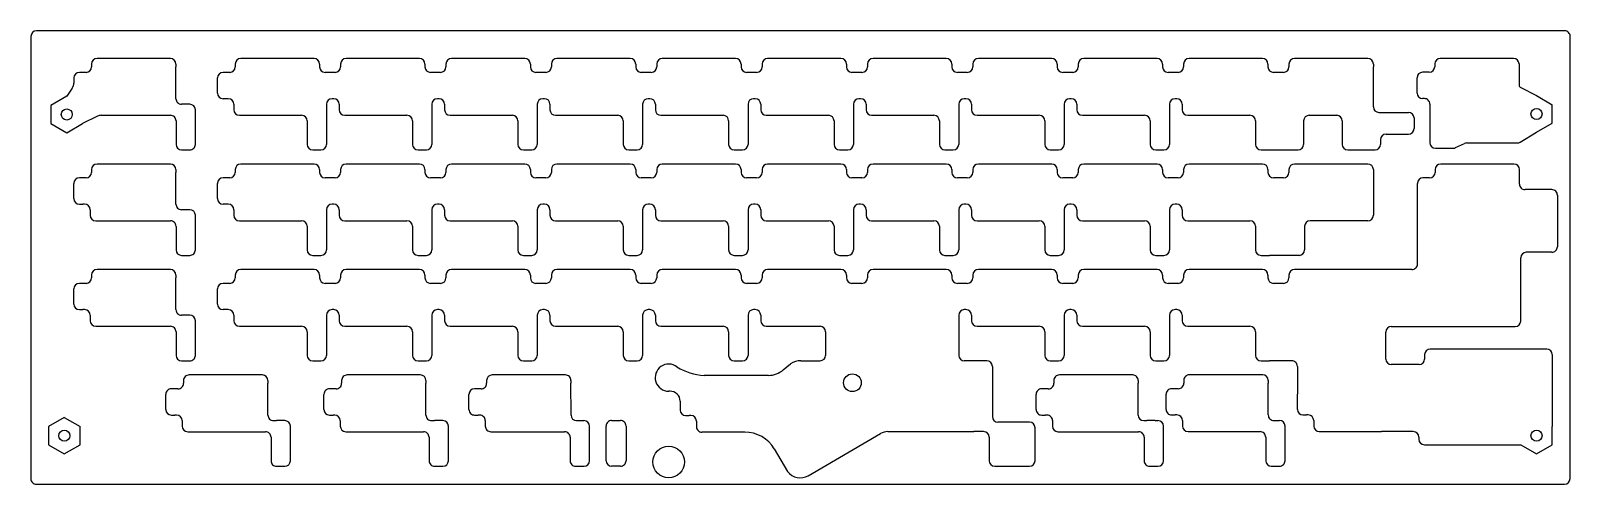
# Model space of a CAD drawing. Extents: x 53 to 331, y -165 to -83.
import ezdxf

# ---------------------------------------------------------------- set-up
doc = ezdxf.new("R2010")
doc.units = 0
doc.layers.add('BLACK', color=7, linetype='CONTINUOUS')

msp = doc.modelspace()

# ---------------------------------------------------------------- linework, layer by layer
at = {"layer": 'BLACK', "linetype": 'CONTINUOUS'}
for p, q in [((329.940036, -82.75), (53.660036, -82.74)), ((52.66, -83.73975), (52.64, -163.61975)), ((330.91, -163.620376), (330.94, -83.750376)), ((63.625, -88.75), (63.625, -89.25)), ((77.875, -87.75), (64.625, -87.75)), ((78.875, -88.75), (78.875, -89.25)), ((89.6, -88.75), (89.6, -89.25)), ((103.85, -87.75), (90.6, -87.75)), ((104.85, -88.75), (104.85, -89.25)), ((108.65, -88.75), (108.65, -89.25)), ((122.9, -87.75), (109.65, -87.75)), ((123.9, -88.75), (123.9, -89.25)), ((127.7, -88.75), (127.7, -89.25)), ((141.95, -87.75), (128.7, -87.75)), ((142.95, -88.75), (142.95, -89.25)), ((146.75, -88.75), (146.75, -89.25)), ((161, -87.75), (147.75, -87.75)), ((162, -88.75), (162, -89.25)), ((165.8, -88.75), (165.8, -89.25)), ((180.05, -87.75), (166.8, -87.75)), ((181.05, -88.75), (181.05, -89.25)), ((184.85, -88.75), (184.85, -89.25)), ((199.1, -87.75), (185.85, -87.75)), ((200.1, -88.75), (200.1, -89.25)), ((203.9, -88.75), (203.9, -89.25)), ((218.15, -87.75), (204.9, -87.75)), ((219.15, -88.75), (219.15, -89.25)), ((222.95, -88.75), (222.95, -89.25)), ((237.2, -87.75), (223.95, -87.75)), ((238.2, -88.75), (238.2, -89.25)), ((242, -88.75), (242, -89.25)), ((256.25, -87.75), (243, -87.75)), ((257.25, -88.75), (257.25, -89.25)), ((261.05, -88.75), (261.05, -89.25)), ((275.3, -87.75), (262.05, -87.75)), ((276.3, -88.75), (276.3, -89.25)), ((280.1, -88.75), (280.1, -89.25)), ((294.35, -87.75), (281.1, -87.75)), ((295.35, -88.75), (295.35, -89.25)), ((306.45, -88.725), (306.45, -89.225)), ((320.7, -87.725), (307.45, -87.725)), ((321.7, -88.725), (321.7, -89.225)), ((60.425, -91.25), (60.425, -92.175)), ((62.625, -90.25), (61.425, -90.25)), ((78.877106, -94.998305), (78.875, -89.25)), ((86.4, -94), (86.4, -91.25)), ((88.6, -90.25), (87.4, -90.25)), ((107.65, -90.25), (105.85, -90.25)), ((126.7, -90.25), (124.9, -90.25)), ((145.75, -90.25), (143.95, -90.25)), ((164.8, -90.25), (163, -90.25)), ((183.85, -90.25), (182.05, -90.25)), ((202.9, -90.25), (201.1, -90.25)), ((221.95, -90.25), (220.15, -90.25)), ((241, -90.25), (239.2, -90.25)), ((260.05, -90.25), (258.25, -90.25)), ((279.1, -90.25), (277.3, -90.25)), ((295.35, -96.475), (295.35, -89.25)), ((303.25, -93.975), (303.25, -91.225)), ((305.45, -90.225), (304.25, -90.225)), ((321.7, -89.225), (321.7, -92.5)), ((59.15, -94.55), (56.292116, -96.2)), ((60.120502, -93.080965), (59.15, -94.55)), ((322.010464, -92.995098), (324.85, -94.45)), ((324.85, -94.45), (327.707884, -96.1)), ((56.292116, -96.2), (56.292116, -99.5)), ((81.3929, -96), (79.8757, -96)), ((82.392893, -103.25), (82.392893, -96.996259)), ((88.35, -95), (87.4, -95)), ((89.35, -96), (89.35, -97)), ((106.1, -96), (106.1, -103.25)), ((107.4, -95), (107.1, -95)), ((108.4, -96), (108.4, -97)), ((125.15, -96), (125.15, -103.25)), ((126.45, -95), (126.15, -95)), ((127.45, -96), (127.45, -97)), ((144.2, -96), (144.2, -103.25)), ((145.5, -95), (145.2, -95)), ((146.5, -96), (146.5, -97)), ((163.25, -96), (163.25, -103.25)), ((164.55, -95), (164.25, -95)), ((165.55, -96), (165.55, -97)), ((182.3, -96), (182.3, -103.25)), ((183.6, -95), (183.3, -95)), ((184.6, -96), (184.6, -97)), ((201.35, -96), (201.35, -103.25)), ((202.65, -95), (202.35, -95)), ((203.65, -96), (203.65, -97)), ((220.4, -96), (220.4, -103.25)), ((221.7, -95), (221.4, -95)), ((222.7, -96), (222.7, -97)), ((239.45, -96), (239.45, -103.25)), ((240.75, -95), (240.45, -95)), ((241.75, -96), (241.75, -97)), ((258.5, -96), (258.5, -103.25)), ((259.8, -95), (259.5, -95)), ((260.8, -96), (260.8, -97)), ((304.5679, -94.975), (304.25, -94.975)), ((305.567893, -95.978741), (305.567893, -102.925)), ((327.707884, -99.4), (327.707884, -96.1)), ((56.292116, -99.5), (59.15, -101.15)), ((59.15, -101.15), (62.007884, -99.5)), ((64.694423, -98.16328), (62.007884, -99.5)), ((65.375, -98), (75.625, -98)), ((75.625, -98), (77.8929, -98)), ((78.892893, -99.003741), (78.892893, -103.25)), ((90.35, -98), (101.6, -98)), ((102.6, -99), (102.6, -103.25)), ((109.4, -98), (120.65, -98)), ((121.65, -99), (121.65, -103.25)), ((128.45, -98), (139.7, -98)), ((140.7, -99), (140.7, -103.25)), ((147.5, -98), (158.75, -98)), ((159.75, -99), (159.75, -103.25)), ((166.55, -98), (177.8, -98)), ((178.8, -99), (178.8, -103.25)), ((185.6, -98), (196.85, -98)), ((197.85, -99), (197.85, -103.25)), ((204.65, -98), (215.9, -98)), ((216.9, -99), (216.9, -103.25)), ((223.7, -98), (234.95, -98)), ((235.95, -99), (235.95, -103.25)), ((242.75, -98), (254, -98)), ((255, -99), (255, -103.25)), ((261.8, -98), (273.05, -98)), ((274.05, -99), (274.05, -103.25)), ((282.75, -99), (282.75, -103.25)), ((283.75, -98), (288.725, -98)), ((289.725, -99), (289.725, -103.25)), ((296.35, -97.475), (301.7, -97.475)), ((302.7, -98.475), (302.7, -100.4)), ((324.85, -101.05), (327.707884, -99.4)), ((296.65, -102.4), (296.65, -103.25)), ((297.65, -101.4), (301.7, -101.4)), ((321.895383, -102.821378), (324.85, -101.05)), ((79.8929, -104.25), (81.392893, -104.25)), ((103.6, -104.25), (105.1, -104.25)), ((122.65, -104.25), (124.15, -104.25)), ((141.7, -104.25), (143.2, -104.25)), ((160.75, -104.25), (162.25, -104.25)), ((179.8, -104.25), (181.3, -104.25)), ((198.85, -104.25), (200.35, -104.25)), ((217.9, -104.25), (219.4, -104.25)), ((236.95, -104.25), (238.45, -104.25)), ((256, -104.25), (257.5, -104.25)), ((275.05, -104.25), (276.55, -104.25)), ((276.55, -104.25), (281.75, -104.25)), ((290.725, -104.25), (295.65, -104.25)), ((306.5679, -103.925), (309.9, -103.925)), ((310.230531, -103.842047), (311.812535, -103.082606)), ((312.2, -103), (321.325, -103)), ((63.625, -107.8), (63.625, -108.3)), ((77.875, -106.8), (64.625, -106.8)), ((78.875, -107.8), (78.875, -108.3)), ((78.877106, -114.048305), (78.875, -108.3)), ((89.6, -107.8), (89.6, -108.3)), ((103.85, -106.8), (90.6, -106.8)), ((104.85, -107.8), (104.85, -108.3)), ((108.65, -107.8), (108.65, -108.3)), ((122.9, -106.8), (109.65, -106.8)), ((123.9, -107.8), (123.9, -108.3)), ((127.7, -107.8), (127.7, -108.3)), ((141.95, -106.8), (128.7, -106.8)), ((142.95, -107.8), (142.95, -108.3)), ((146.75, -107.8), (146.75, -108.3)), ((161, -106.8), (147.75, -106.8)), ((162, -107.8), (162, -108.3)), ((165.8, -107.8), (165.8, -108.3)), ((180.05, -106.8), (166.8, -106.8)), ((181.05, -107.8), (181.05, -108.3)), ((184.85, -107.8), (184.85, -108.3)), ((199.1, -106.8), (185.85, -106.8)), ((200.1, -107.8), (200.1, -108.3)), ((203.9, -107.8), (203.9, -108.3)), ((218.15, -106.8), (204.9, -106.8)), ((219.15, -107.8), (219.15, -108.3)), ((222.95, -107.8), (222.95, -108.3)), ((237.2, -106.8), (223.95, -106.8)), ((238.2, -107.8), (238.2, -108.3)), ((242, -107.8), (242, -108.3)), ((256.25, -106.8), (243, -106.8)), ((257.25, -107.8), (257.25, -108.3)), ((261.05, -107.8), (261.05, -108.3)), ((275.3, -106.8), (262.05, -106.8)), ((276.3, -107.8), (276.3, -108.3)), ((280.1, -107.8), (280.1, -108.3)), ((294.35, -106.8), (281.1, -106.8)), ((295.35, -107.8), (295.35, -108.3)), ((295.35, -108.3), (295.35, -116.05)), ((306.525, -107.8), (306.525, -108.3)), ((320.775, -106.8), (307.525, -106.8)), ((321.775, -110.422893), (321.775, -107.8)), ((60.425, -113.05), (60.425, -110.3)), ((62.625, -109.3), (61.425, -109.3)), ((86.4, -113.05), (86.4, -110.3)), ((88.6, -109.3), (87.4, -109.3)), ((107.65, -109.3), (105.85, -109.3)), ((126.7, -109.3), (124.9, -109.3)), ((145.75, -109.3), (143.95, -109.3)), ((164.8, -109.3), (163, -109.3)), ((183.85, -109.3), (182.05, -109.3)), ((202.9, -109.3), (201.1, -109.3)), ((221.95, -109.3), (220.15, -109.3)), ((241, -109.3), (239.2, -109.3)), ((260.05, -109.3), (258.25, -109.3)), ((279.1, -109.3), (277.3, -109.3)), ((303.325, -113.05), (303.325, -110.3)), ((305.525, -109.3), (304.325, -109.3)), ((61.425, -114.05), (62.075, -114.05)), ((62.375, -114.05), (62.075, -114.05)), ((88.35, -114.05), (87.4, -114.05)), ((107.4, -114.05), (107.1, -114.05)), ((126.45, -114.05), (126.15, -114.05)), ((145.5, -114.05), (145.2, -114.05)), ((164.55, -114.05), (164.25, -114.05)), ((183.6, -114.05), (183.3, -114.05)), ((202.65, -114.05), (202.35, -114.05)), ((221.7, -114.05), (221.4, -114.05)), ((240.75, -114.05), (240.45, -114.05)), ((259.8, -114.05), (259.5, -114.05)), ((303.322893, -124.853079), (303.325, -113.05)), ((327.629405, -111.42), (322.773094, -111.422891)), ((328.63, -112.420537), (328.625, -121.733437)), ((63.375, -115.05), (63.375, -116.05)), ((81.3929, -115.05), (79.8757, -115.05)), ((82.392893, -122.3), (82.392893, -116.046259)), ((89.35, -115.05), (89.35, -116.05)), ((106.1, -115.05), (106.1, -122.3)), ((108.4, -115.05), (108.4, -116.05)), ((125.15, -115.05), (125.15, -122.3)), ((127.45, -115.05), (127.45, -116.05)), ((144.2, -115.05), (144.2, -122.3)), ((146.5, -115.05), (146.5, -116.05)), ((163.25, -115.05), (163.25, -122.3)), ((165.55, -115.05), (165.55, -116.05)), ((182.3, -115.05), (182.3, -122.3)), ((184.6, -115.05), (184.6, -116.05)), ((201.35, -115.05), (201.35, -122.3)), ((203.65, -115.05), (203.65, -116.05)), ((220.4, -115.05), (220.4, -122.3)), ((222.7, -115.05), (222.7, -116.05)), ((239.45, -115.05), (239.45, -122.3)), ((241.75, -115.05), (241.75, -116.05)), ((258.5, -115.05), (258.5, -122.3)), ((260.8, -115.05), (260.8, -116.05)), ((64.375, -117.05), (75.625, -117.05)), ((75.625, -117.05), (77.8929, -117.05)), ((78.892893, -118.053741), (78.892893, -122.3)), ((90.35, -117.05), (101.6, -117.05)), ((102.6, -118.05), (102.6, -122.3)), ((109.4, -117.05), (120.65, -117.05)), ((121.65, -118.05), (121.65, -122.3)), ((128.45, -117.05), (139.7, -117.05)), ((140.7, -118.05), (140.7, -122.3)), ((147.5, -117.05), (158.75, -117.05)), ((159.75, -118.05), (159.75, -122.3)), ((166.55, -117.05), (177.8, -117.05)), ((178.8, -118.05), (178.8, -122.3)), ((185.6, -117.05), (196.85, -117.05)), ((197.85, -118.05), (197.85, -122.3)), ((204.65, -117.05), (215.9, -117.05)), ((216.9, -118.05), (216.9, -122.3)), ((223.7, -117.05), (234.95, -117.05)), ((235.95, -118.05), (235.95, -122.3)), ((242.75, -117.05), (254, -117.05)), ((255, -118.05), (255, -122.3)), ((261.8, -117.05), (273.05, -117.05)), ((274.05, -118.05), (274.05, -122.3)), ((282.925, -118.05), (282.925, -122.3)), ((284.925, -117.05), (283.925, -117.05)), ((294.35, -117.05), (284.925, -117.05)), ((79.8929, -123.3), (81.392893, -123.3)), ((103.6, -123.3), (105.1, -123.3)), ((122.65, -123.3), (124.15, -123.3)), ((141.7, -123.3), (143.2, -123.3)), ((160.75, -123.3), (162.25, -123.3)), ((179.8, -123.3), (181.3, -123.3)), ((198.85, -123.3), (200.35, -123.3)), ((217.9, -123.3), (219.4, -123.3)), ((236.95, -123.3), (238.45, -123.3)), ((256, -123.3), (257.5, -123.3)), ((275.05, -123.3), (276.55, -123.3)), ((281.925, -123.3), (276.55, -123.3)), ((322, -135.150622), (322.007107, -123.731478)), ((327.621089, -122.732893), (323.00727, -122.732107)), ((63.625, -126.85), (63.625, -127.35)), ((77.875, -125.85), (64.625, -125.85)), ((78.875, -126.85), (78.875, -127.35)), ((78.877106, -133.098027), (78.875, -127.35)), ((89.6, -126.85), (89.6, -127.35)), ((103.85, -125.85), (90.6, -125.85)), ((104.85, -126.85), (104.85, -127.35)), ((108.65, -126.85), (108.65, -127.35)), ((122.9, -125.85), (109.65, -125.85)), ((123.9, -126.85), (123.9, -127.35)), ((127.7, -126.85), (127.7, -127.35)), ((141.95, -125.85), (128.7, -125.85)), ((142.95, -126.85), (142.95, -127.35)), ((146.75, -126.85), (146.75, -127.35)), ((161, -125.85), (147.75, -125.85)), ((162, -126.85), (162, -127.35)), ((165.8, -126.85), (165.8, -127.35)), ((180.05, -125.85), (166.8, -125.85)), ((181.05, -126.85), (181.05, -127.35)), ((184.85, -126.85), (184.85, -127.35)), ((199.1, -125.85), (185.85, -125.85)), ((200.1, -126.85), (200.1, -127.35)), ((203.9, -126.85), (203.9, -127.35)), ((218.15, -125.85), (204.9, -125.85)), ((219.15, -126.85), (219.15, -127.35)), ((222.95, -126.85), (222.95, -127.35)), ((237.2, -125.85), (223.95, -125.85)), ((238.2, -126.85), (238.2, -127.35)), ((242, -126.85), (242, -127.35)), ((256.25, -125.85), (243, -125.85)), ((257.25, -126.85), (257.25, -127.35)), ((261.05, -126.85), (261.05, -127.35)), ((275.3, -125.85), (262.05, -125.85)), ((276.3, -126.85), (276.3, -127.35)), ((280.1, -126.85), (280.1, -127.35)), ((294.35, -125.85), (281.1, -125.85)), ((302.322537, -125.852893), (294.35, -125.85)), ((60.425, -132.1), (60.425, -129.35)), ((62.625, -128.35), (61.425, -128.35)), ((86.4, -132.1), (86.4, -129.35)), ((88.6, -128.35), (87.4, -128.35)), ((107.65, -128.35), (105.85, -128.35)), ((126.7, -128.35), (124.9, -128.35)), ((145.75, -128.35), (143.95, -128.35)), ((164.8, -128.35), (163, -128.35)), ((183.85, -128.35), (182.05, -128.35)), ((202.9, -128.35), (201.1, -128.35)), ((221.95, -128.35), (220.15, -128.35)), ((241, -128.35), (239.2, -128.35)), ((260.05, -128.35), (258.25, -128.35)), ((279.1, -128.35), (277.3, -128.35)), ((61.425, -133.1), (62.075, -133.1)), ((62.375, -133.1), (62.075, -133.1)), ((88.35, -133.1), (87.4, -133.1)), ((107.4, -133.1), (107.1, -133.1)), ((126.45, -133.1), (126.15, -133.1)), ((145.5, -133.1), (145.2, -133.1)), ((164.55, -133.1), (164.25, -133.1)), ((183.6, -133.1), (183.3, -133.1)), ((221.7, -133.1), (221.4, -133.1)), ((240.75, -133.1), (240.45, -133.1)), ((259.8, -133.1), (259.5, -133.1)), ((63.375, -134.1), (63.375, -135.1)), ((64.375, -136.1), (75.625, -136.1)), ((75.625, -136.1), (77.8929, -136.1)), ((81.3929, -134.1), (79.8757, -134.1)), ((82.392893, -141.35), (82.392893, -135.096259)), ((89.35, -134.1), (89.35, -135.1)), ((90.35, -136.1), (101.6, -136.1)), ((106.1, -134.1), (106.1, -141.35)), ((108.4, -134.1), (108.4, -135.1)), ((109.4, -136.1), (120.65, -136.1)), ((125.15, -134.1), (125.15, -141.35)), ((127.45, -134.1), (127.45, -135.1)), ((128.45, -136.1), (139.7, -136.1)), ((144.2, -134.1), (144.2, -141.35)), ((146.5, -134.1), (146.5, -135.1)), ((147.5, -136.1), (158.75, -136.1)), ((163.25, -134.1), (163.25, -141.35)), ((165.55, -134.1), (165.55, -135.1)), ((166.55, -136.1), (177.8, -136.1)), ((182.3, -134.1), (182.3, -141.35)), ((184.6, -134.1), (184.6, -135.1)), ((185.6, -136.1), (195.325, -136.1)), ((220.4, -134.1), (220.4, -141.35)), ((222.7, -134.1), (222.7, -135.1)), ((223.7, -136.1), (234.95, -136.1)), ((239.45, -134.1), (239.45, -141.35)), ((241.75, -134.1), (241.75, -135.1)), ((242.75, -136.1), (254, -136.1)), ((258.5, -134.1), (258.5, -141.35)), ((260.8, -134.1), (260.8, -135.1)), ((261.8, -136.1), (273.05, -136.1)), ((298.6, -136.15), (321, -136.15)), ((78.892893, -137.103741), (78.892893, -141.35)), ((102.6, -137.1), (102.6, -141.35)), ((121.65, -137.1), (121.65, -141.35)), ((140.7, -137.1), (140.7, -141.35)), ((159.75, -137.1), (159.75, -141.35)), ((178.8, -137.1), (178.8, -141.35)), ((196.325, -137.1), (196.325, -141.35)), ((235.95, -137.1), (235.95, -141.35)), ((255, -137.1), (255, -141.35)), ((274.05, -137.1), (274.05, -141.35)), ((297.6, -142.025), (297.6, -137.15)), ((304.625, -141.225), (304.625, -142.025)), ((326.7, -140.225), (305.625, -140.225)), ((327.7, -141.224393), (327.707884, -154.21)), ((79.8929, -142.35), (81.392893, -142.35)), ((103.6, -142.35), (105.1, -142.35)), ((122.65, -142.35), (124.15, -142.35)), ((141.7, -142.35), (143.2, -142.35)), ((160.75, -142.35), (162.25, -142.35)), ((179.8, -142.35), (181.3, -142.35)), ((188.675651, -143.949624), (189.991716, -142.887536)), ((191.876023, -142.325), (195.35, -142.325)), ((225.475, -142.35), (221.4, -142.35)), ((226.475, -143.35), (226.475, -152.425)), ((236.95, -142.35), (238.45, -142.35)), ((256, -142.35), (257.5, -142.35)), ((275.05, -142.35), (276.55, -142.35)), ((280.62219, -142.347107), (276.55, -142.35)), ((281.622893, -143.346681), (281.625, -148.375)), ((303.625, -143.025), (298.6, -143.025)), ((79.252001, -147.392893), (78.057107, -147.392893)), ((80.257107, -145.8929), (80.257107, -146.3929)), ((94.5071, -144.892893), (81.257107, -144.892893)), ((95.507107, -145.8929), (95.507107, -146.392893)), ((95.509213, -152.141205), (95.507107, -146.392893)), ((107.827001, -147.392893), (106.632107, -147.392893)), ((108.832107, -145.8929), (108.832107, -146.3929)), ((123.0821, -144.892893), (109.832107, -144.892893)), ((124.082107, -145.8929), (124.082107, -146.392893)), ((124.084213, -152.141205), (124.082107, -146.392893)), ((134.046536, -147.392893), (132.85, -147.392893)), ((135.05, -145.8929), (135.05, -146.3929)), ((149.3, -144.892893), (136.05, -144.892893)), ((150.3, -145.896641), (150.3, -146.392893)), ((150.302107, -152.144666), (150.3, -146.392893)), ((185.98342, -144.975), (174.350034, -144.975)), ((236.580046, -147.392893), (235.391053, -147.392893)), ((237.591053, -145.8929), (237.591053, -146.3928)), ((251.841, -144.892893), (238.591053, -144.892893)), ((252.841053, -145.903392), (252.841053, -146.392893)), ((252.84316, -152.144766), (252.841053, -146.392893)), ((260.092858, -147.375), (258.897109, -147.375)), ((261.097109, -145.875), (261.097109, -146.375)), ((275.3471, -144.875), (262.097109, -144.875)), ((276.347109, -145.875), (276.347109, -146.375)), ((276.349214, -152.121293), (276.347109, -146.375)), ((77.057107, -151.1429), (77.057107, -148.3929)), ((105.632107, -151.1429), (105.632107, -148.3929)), ((131.85, -151.142893), (131.85, -148.3929)), ((167.977883, -147.820205), (167.977931, -147.826806)), ((168.198698, -147.825192), (167.977931, -147.826806)), ((170.025, -149.625), (170.025, -151.225)), ((234.391053, -151.133313), (234.391053, -148.3929)), ((257.897109, -151.121001), (257.897109, -148.375)), ((281.625, -151.125), (281.625, -148.375)), ((58.7, -152.56), (55.842116, -154.21)), ((58.7, -152.56), (61.557884, -154.21)), ((78.0571, -152.142893), (78.707107, -152.142893)), ((79.0071, -152.142893), (78.707107, -152.142893)), ((106.6321, -152.142893), (107.282107, -152.142893)), ((107.5821, -152.142893), (107.282107, -152.142893)), ((132.85, -152.142893), (133.5, -152.142893)), ((133.8, -152.142893), (133.5, -152.142893)), ((171.025, -152.225), (171.675, -152.225)), ((171.975, -152.225), (171.675, -152.225)), ((235.3911, -152.142893), (236.041053, -152.142893)), ((236.3411, -152.142893), (236.041053, -152.142893)), ((258.8971, -152.125), (259.547109, -152.125)), ((259.8471, -152.125), (259.547109, -152.125)), ((282.625, -152.125), (283.275, -152.125)), ((283.575, -152.125), (283.275, -152.125)), ((55.842116, -154.21), (55.842116, -157.51)), ((61.557884, -157.51), (61.557884, -154.21)), ((80.007107, -153.1429), (80.007107, -154.1429)), ((81.0071, -155.142893), (92.257107, -155.142893)), ((92.257107, -155.142893), (94.525, -155.142893)), ((94.525, -155.142893), (95.0679, -155.142893)), ((96.5078, -153.142893), (97.052105, -153.142893)), ((98.5679, -153.142893), (97.052105, -153.142893)), ((99.567891, -160.3929), (99.567891, -154.137244)), ((108.582107, -153.1429), (108.582107, -154.1429)), ((109.5821, -155.142893), (120.832107, -155.142893)), ((120.832107, -155.142893), (123.1, -155.142893)), ((123.1, -155.142893), (123.6429, -155.142893)), ((125.0828, -153.142893), (125.627105, -153.142893)), ((127.1429, -153.142893), (125.627105, -153.142893)), ((128.142891, -160.3929), (128.142891, -154.137244)), ((134.8, -153.146641), (134.8, -154.142893)), ((135.8, -155.142893), (147.05, -155.142893)), ((147.05, -155.142893), (149.15, -155.142893)), ((151.3007, -153.142893), (152.65, -153.142893)), ((153.65, -160.3929), (153.65, -154.139159)), ((156.648946, -160.384387), (156.648946, -154.125)), ((157.648946, -153.125), (159.249, -153.125)), ((160.24894, -154.125), (160.248946, -160.375)), ((172.975, -153.225), (172.975, -154.225)), ((181.720523, -155.222522), (173.97532, -155.225)), ((193.20019, -163.084654), (206.23271, -155.488372)), ((207.6, -155.125), (211.85, -155.125)), ((211.85, -155.125), (223.1, -155.125)), ((224.9, -155.125), (223.1, -155.125)), ((233.2, -153.425), (227.475, -153.425)), ((234.2, -160.375), (234.2, -154.425)), ((237.341053, -153.142893), (237.341053, -154.152287)), ((238.3411, -155.142893), (249.591053, -155.142893)), ((249.591053, -155.142893), (251.858946, -155.142893)), ((251.858946, -155.142893), (252.401837, -155.142893)), ((252.401837, -155.142893), (252.9179, -155.142893)), ((253.8416, -153.142893), (254.386051, -153.142893)), ((255.901837, -153.142893), (254.386051, -153.142893)), ((255.901837, -153.142893), (256.4179, -153.142893)), ((257.417893, -160.3929), (257.417893, -154.137609)), ((260.847109, -153.125), (260.847109, -154.128999)), ((261.8471, -155.125), (273.097109, -155.125)), ((273.097109, -155.125), (274.8929, -155.125)), ((277.3478, -153.125), (277.892107, -153.125)), ((277.892107, -153.125), (278.3929, -153.125)), ((279.392893, -160.375), (279.392893, -154.121259)), ((284.575, -153.125), (284.575, -154.125)), ((285.575, -155.125), (296.825, -155.125)), ((302.575, -155.125), (296.825, -155.125)), ((327.707884, -157.51), (327.707884, -154.21)), ((55.842116, -157.51), (58.7, -159.16)), ((58.7, -159.16), (61.557884, -157.51)), ((96.067891, -156.148556), (96.067891, -160.392893)), ((124.642891, -156.148556), (124.642891, -160.392893)), ((150.15, -156.146641), (150.15, -160.392893)), ((187.040038, -158.255855), (189.449922, -162.299868)), ((225.9, -156.125), (225.9, -160.375)), ((253.917893, -156.148191), (253.917893, -160.392893)), ((275.892893, -156.128741), (275.892893, -160.375)), ((303.575, -156.125), (303.575, -156.5)), ((304.574426, -157.5), (321.992116, -157.51)), ((321.992116, -157.51), (324.85, -159.16)), ((324.85, -159.16), (327.707884, -157.51)), ((97.0679, -161.392893), (98.5679, -161.392893)), ((125.6429, -161.392893), (127.1429, -161.392893)), ((151.15, -161.392893), (152.653464, -161.392893)), ((159.248946, -161.375), (157.6491, -161.375)), ((226.9, -161.375), (233.2, -161.375)), ((254.9179, -161.392893), (256.4179, -161.392893)), ((276.8929, -161.375), (278.392893, -161.375)), ((53.64, -164.62), (329.91, -164.62))]:
    msp.add_line(p, q, dxfattribs=at)
at = {"layer": 'BLACK'}
for centre, radius in [((59.15, -97.85), 1), ((324.85, -97.75), 1), ((201.18, -146.3), 1.6), ((58.7, -155.86), 1), ((324.85, -155.86), 1), ((167.96, -160.61375), 2.850439)]:
    msp.add_circle(centre, radius, dxfattribs=at)
for centre, radius, start, end in [((53.66, -83.74), 1, 89.99793735, 179.98567606), ((329.94, -83.75), 1, -0.02154321, 89.99793735), ((64.625, -88.75), 1, 90, 180), ((77.875, -88.75), 1, 0, 90), ((90.6, -88.75), 1, 90, 180), ((103.85, -88.75), 1, 0, 90), ((109.65, -88.75), 1, 90, 180), ((122.9, -88.75), 1, 0, 90), ((128.7, -88.75), 1, 90, 180), ((141.95, -88.75), 1, 0, 90), ((147.75, -88.75), 1, 90, 180), ((161, -88.75), 1, 0, 90), ((166.8, -88.75), 1, 90, 180), ((180.05, -88.75), 1, 0, 90), ((185.85, -88.75), 1, 90, 180), ((199.1, -88.75), 1, 0, 90), ((204.9, -88.75), 1, 90, 180), ((218.15, -88.75), 1, 0, 90), ((223.95, -88.75), 1, 90, 180), ((237.2, -88.75), 1, 0, 90), ((243, -88.75), 1, 90, 180), ((256.25, -88.75), 1, 0, 90), ((262.05, -88.75), 1, 90, 180), ((275.3, -88.75), 1, 0, 90), ((281.1, -88.75), 1, 90, 180), ((294.35, -88.75), 1, 0, 90), ((307.45, -88.725), 1, 90, 180), ((320.7, -88.725), 1, 0, 90), ((61.425, -91.25), 1, 90, 180), ((62.625, -89.25), 1, -90, 0), ((87.4, -91.25), 1, 90, 180), ((88.6, -89.25), 1, -90, 0), ((105.85, -89.25), 1, -180, -90), ((107.65, -89.25), 1, -90, 0), ((124.9, -89.25), 1, -180, -90), ((126.7, -89.25), 1, -90, 0), ((143.95, -89.25), 1, -180, -90), ((145.75, -89.25), 1, -90, 0), ((163, -89.25), 1, -180, -90), ((164.8, -89.25), 1, -90, 0), ((182.05, -89.25), 1, -180, -90), ((183.85, -89.25), 1, -90, 0), ((201.1, -89.25), 1, -180, -90), ((202.9, -89.25), 1, -90, 0), ((220.15, -89.25), 1, -180, -90), ((221.95, -89.25), 1, -90, 0), ((239.2, -89.25), 1, -180, -90), ((241, -89.25), 1, -90, 0), ((258.25, -89.25), 1, -180, -90), ((260.05, -89.25), 1, -90, 0), ((277.3, -89.25), 1, -180, -90), ((279.1, -89.25), 1, -90, 0), ((304.25, -91.225), 1, 90, 180), ((305.45, -89.225), 1, -90, 0), ((58.925, -92.175), 1.5, -37.15526252, 0), ((87.4, -94), 1, -180, -90), ((304.25, -93.975), 1, -180, -90), ((322.25, -92.5), 0.55, -180, -115.81840867), ((79.8757, -95.0014), 0.9986, -180.17757955, -90), ((81.3929, -97), 1, 0.21434401, 90), ((88.35, -96), 1, 0, 90), ((90.35, -97), 1, -180, -90), ((107.1, -96), 1, 90, 180), ((107.4, -96), 1, 0, 90), ((109.4, -97), 1, -180, -90), ((126.15, -96), 1, 90, 180), ((126.45, -96), 1, 0, 90), ((128.45, -97), 1, -180, -90), ((145.2, -96), 1, 90, 180), ((145.5, -96), 1, 0, 90), ((147.5, -97), 1, -180, -90), ((164.25, -96), 1, 90, 180), ((164.55, -96), 1, 0, 90), ((166.55, -97), 1, -180, -90), ((183.3, -96), 1, 90, 180), ((183.6, -96), 1, 0, 90), ((185.6, -97), 1, -180, -90), ((202.35, -96), 1, 90, 180), ((202.65, -96), 1, 0, 90), ((204.65, -97), 1, -180, -90), ((221.4, -96), 1, 90, 180), ((221.7, -96), 1, 0, 90), ((223.7, -97), 1, -180, -90), ((240.45, -96), 1, 90, 180), ((240.75, -96), 1, 0, 90), ((242.75, -97), 1, -180, -90), ((259.5, -96), 1, 90, 180), ((259.8, -96), 1, 0, 90), ((261.8, -97), 1, -180, -90), ((296.35, -96.475), 1, -180, -90), ((304.5679, -95.975), 1, -0.21434401, 90), ((65.375, -99.5), 1.500002, 90, 116.98244331), ((77.8929, -99), 1, -0.21434401, 90), ((101.6, -99), 1, 0, 90), ((120.65, -99), 1, 0, 90), ((139.7, -99), 1, 0, 90), ((158.75, -99), 1, 0, 90), ((177.8, -99), 1, 0, 90), ((196.85, -99), 1, 0, 90), ((215.9, -99), 1, 0, 90), ((234.95, -99), 1, 0, 90), ((254, -99), 1, 0, 90), ((273.05, -99), 1, 0, 90), ((283.75, -99), 1, 90, 180), ((288.725, -99), 1, 0, 90), ((301.7, -98.475), 1, 0, 90), ((297.65, -102.4), 1, 90, 180), ((301.7, -100.4), 1, -90, 0), ((306.5679, -102.925), 1, -180, -90), ((321.325, -102), 0.999999, -90, -55.22303403), ((79.8929, -103.25), 1, -180, -90), ((81.3929, -103.25), 0.999993, -90.00040107, 0), ((103.6, -103.25), 1, -180, -90), ((105.1, -103.25), 1, -90, 0), ((122.65, -103.25), 1, -180, -90), ((124.15, -103.25), 1, -90, 0), ((141.7, -103.25), 1, -180, -90), ((143.2, -103.25), 1, -90, 0), ((160.75, -103.25), 1, -180, -90), ((162.25, -103.25), 1, -90, 0), ((179.8, -103.25), 1, -180, -90), ((181.3, -103.25), 1, -90, 0), ((198.85, -103.25), 1, -180, -90), ((200.35, -103.25), 1, -90, 0), ((217.9, -103.25), 1, -180, -90), ((219.4, -103.25), 1, -90, 0), ((236.95, -103.25), 1, -180, -90), ((238.45, -103.25), 1, -90, 0), ((256, -103.25), 1, -180, -90), ((257.5, -103.25), 1, -90, 0), ((275.05, -103.25), 1, -180, -90), ((281.75, -103.25), 1, -90, 0), ((290.725, -103.25), 1, -180, -90), ((295.65, -103.25), 1, -90, 0), ((309.9, -103.225), 0.699998, -90, -61.82356667), ((312.2, -103.95), 0.950001, 90, 114.070321), ((62.625, -108.3), 1, -90, 0), ((64.625, -107.8), 1, 90, 180), ((77.875, -107.8), 1, 0, 90), ((88.6, -108.3), 1, -90, 0), ((90.6, -107.8), 1, 90, 180), ((103.85, -107.8), 1, 0, 90), ((105.85, -108.3), 1, -180, -90), ((107.65, -108.3), 1, -90, 0), ((109.65, -107.8), 1, 90, 180), ((122.9, -107.8), 1, 0, 90), ((124.9, -108.3), 1, -180, -90), ((126.7, -108.3), 1, -90, 0), ((128.7, -107.8), 1, 90, 180), ((141.95, -107.8), 1, 0, 90), ((143.95, -108.3), 1, -180, -90), ((145.75, -108.3), 1, -90, 0), ((147.75, -107.8), 1, 90, 180), ((161, -107.8), 1, 0, 90), ((163, -108.3), 1, -180, -90), ((164.8, -108.3), 1, -90, 0), ((166.8, -107.8), 1, 90, 180), ((180.05, -107.8), 1, 0, 90), ((182.05, -108.3), 1, -180, -90), ((183.85, -108.3), 1, -90, 0), ((185.85, -107.8), 1, 90, 180), ((199.1, -107.8), 1, 0, 90), ((201.1, -108.3), 1, -180, -90), ((202.9, -108.3), 1, -90, 0), ((204.9, -107.8), 1, 90, 180), ((218.15, -107.8), 1, 0, 90), ((220.15, -108.3), 1, -180, -90), ((221.95, -108.3), 1, -90, 0), ((223.95, -107.8), 1, 90, 180), ((237.2, -107.8), 1, 0, 90), ((239.2, -108.3), 1, -180, -90), ((241, -108.3), 1, -90, 0), ((243, -107.8), 1, 90, 180), ((256.25, -107.8), 1, 0, 90), ((258.25, -108.3), 1, -180, -90), ((260.05, -108.3), 1, -90, 0), ((262.05, -107.8), 1, 90, 180), ((275.3, -107.8), 1, 0, 90), ((277.3, -108.3), 1, -180, -90), ((279.1, -108.3), 1, -90, 0), ((281.1, -107.8), 1, 90, 180), ((294.35, -107.8), 1, 0, 90), ((305.525, -108.3), 1, -90, 0), ((307.525, -107.8), 1, 90, 180), ((320.775, -107.8), 1, 0, 90), ((61.425, -110.3), 1, 90, 180), ((87.4, -110.3), 1, 90, 180), ((304.325, -110.3), 1, 90, 180), ((322.7725, -110.4254), 0.997491, -180.14399993, -89.96588071), ((61.425, -113.05), 1, -180, -90), ((62.375, -115.05), 1, 0, 90), ((79.8757, -114.0514), 0.9986, -180.17757955, -90), ((87.4, -113.05), 1, -180, -90), ((88.35, -115.05), 1, 0, 90), ((107.1, -115.05), 1, 90, 180), ((107.4, -115.05), 1, 0, 90), ((126.15, -115.05), 1, 90, 180), ((126.45, -115.05), 1, 0, 90), ((145.2, -115.05), 1, 90, 180), ((145.5, -115.05), 1, 0, 90), ((164.25, -115.05), 1, 90, 180), ((164.55, -115.05), 1, 0, 90), ((183.3, -115.05), 1, 90, 180), ((183.6, -115.05), 1, 0, 90), ((202.35, -115.05), 1, 90, 180), ((202.65, -115.05), 1, 0, 90), ((221.4, -115.05), 1, 90, 180), ((221.7, -115.05), 1, 0, 90), ((240.45, -115.05), 1, 90, 180), ((240.75, -115.05), 1, 0, 90), ((259.5, -115.05), 1, 90, 180), ((259.8, -115.05), 1, 0, 90), ((327.63, -112.42), 1, -0.03076783, 90.03409098), ((64.375, -116.05), 1, -180, -90), ((81.3929, -116.05), 1, 0.21434401, 90), ((90.35, -116.05), 1, -180, -90), ((109.4, -116.05), 1, -180, -90), ((128.45, -116.05), 1, -180, -90), ((147.5, -116.05), 1, -180, -90), ((166.55, -116.05), 1, -180, -90), ((185.6, -116.05), 1, -180, -90), ((204.65, -116.05), 1, -180, -90), ((223.7, -116.05), 1, -180, -90), ((242.75, -116.05), 1, -180, -90), ((261.8, -116.05), 1, -180, -90), ((294.35, -116.05), 1, -90, 0), ((77.8929, -118.05), 1, -0.21434401, 90), ((101.6, -118.05), 1, 0, 90), ((120.65, -118.05), 1, 0, 90), ((139.7, -118.05), 1, 0, 90), ((158.75, -118.05), 1, 0, 90), ((177.8, -118.05), 1, 0, 90), ((196.85, -118.05), 1, 0, 90), ((215.9, -118.05), 1, 0, 90), ((234.95, -118.05), 1, 0, 90), ((254, -118.05), 1, 0, 90), ((273.05, -118.05), 1, 0, 90), ((283.925, -118.05), 1, 90, 180), ((79.8929, -122.3), 1, -180, -90), ((81.3929, -122.3), 0.999993, -90.00040107, 0), ((103.6, -122.3), 1, -180, -90), ((105.1, -122.3), 1, -90, 0), ((122.65, -122.3), 1, -180, -90), ((124.15, -122.3), 1, -90, 0), ((141.7, -122.3), 1, -180, -90), ((143.2, -122.3), 1, -90, 0), ((160.75, -122.3), 1, -180, -90), ((162.25, -122.3), 1, -90, 0), ((179.8, -122.3), 1, -180, -90), ((181.3, -122.3), 1, -90, 0), ((198.85, -122.3), 1, -180, -90), ((200.35, -122.3), 1, -90, 0), ((217.9, -122.3), 1, -180, -90), ((219.4, -122.3), 1, -90, 0), ((236.95, -122.3), 1, -180, -90), ((238.45, -122.3), 1, -90, 0), ((256, -122.3), 1, -180, -90), ((257.5, -122.3), 1, -90, 0), ((275.05, -122.3), 1, -180, -90), ((281.925, -122.3), 1, -90, 0), ((327.625, -121.7329), 1, -90.22408422, -0.03076783), ((302.3229, -124.8529), 0.999993, -90.02079851, -0.01025602), ((323.0071, -123.7321), 0.999993, 89.99025965, 179.96436178), ((62.625, -127.35), 1, -90, 0), ((64.625, -126.85), 1, 90, 180), ((77.875, -126.85), 1, 0, 90), ((88.6, -127.35), 1, -90, 0), ((90.6, -126.85), 1, 90, 180), ((103.85, -126.85), 1, 0, 90), ((105.85, -127.35), 1, -180, -90), ((107.65, -127.35), 1, -90, 0), ((109.65, -126.85), 1, 90, 180), ((122.9, -126.85), 1, 0, 90), ((124.9, -127.35), 1, -180, -90), ((126.7, -127.35), 1, -90, 0), ((128.7, -126.85), 1, 90, 180), ((141.95, -126.85), 1, 0, 90), ((143.95, -127.35), 1, -180, -90), ((145.75, -127.35), 1, -90, 0), ((147.75, -126.85), 1, 90, 180), ((161, -126.85), 1, 0, 90), ((163, -127.35), 1, -180, -90), ((164.8, -127.35), 1, -90, 0), ((166.8, -126.85), 1, 90, 180), ((180.05, -126.85), 1, 0, 90), ((182.05, -127.35), 1, -180, -90), ((183.85, -127.35), 1, -90, 0), ((185.85, -126.85), 1, 90, 180), ((199.1, -126.85), 1, 0, 90), ((201.1, -127.35), 1, -180, -90), ((202.9, -127.35), 1, -90, 0), ((204.9, -126.85), 1, 90, 180), ((218.15, -126.85), 1, 0, 90), ((220.15, -127.35), 1, -180, -90), ((221.95, -127.35), 1, -90, 0), ((223.95, -126.85), 1, 90, 180), ((237.2, -126.85), 1, 0, 90), ((239.2, -127.35), 1, -180, -90), ((241, -127.35), 1, -90, 0), ((243, -126.85), 1, 90, 180), ((256.25, -126.85), 1, 0, 90), ((258.25, -127.35), 1, -180, -90), ((260.05, -127.35), 1, -90, 0), ((262.05, -126.85), 1, 90, 180), ((275.3, -126.85), 1, 0, 90), ((277.3, -127.35), 1, -180, -90), ((279.1, -127.35), 1, -90, 0), ((281.1, -126.85), 1, 90, 180), ((61.425, -129.35), 1, 90, 180), ((87.4, -129.35), 1, 90, 180), ((61.425, -132.1), 1, -180, -90), ((62.375, -134.1), 1, 0, 90), ((79.8757, -133.1014), 0.9986, -180.19353003, -90), ((87.4, -132.1), 1, -180, -90), ((88.35, -134.1), 1, 0, 90), ((107.1, -134.1), 1, 90, 180), ((107.4, -134.1), 1, 0, 90), ((126.15, -134.1), 1, 90, 180), ((126.45, -134.1), 1, 0, 90), ((145.2, -134.1), 1, 90, 180), ((145.5, -134.1), 1, 0, 90), ((164.25, -134.1), 1, 90, 180), ((164.55, -134.1), 1, 0, 90), ((183.3, -134.1), 1, 90, 180), ((183.6, -134.1), 1, 0, 90), ((221.4, -134.1), 1, 90, 180), ((221.7, -134.1), 1, 0, 90), ((240.45, -134.1), 1, 90, 180), ((240.75, -134.1), 1, 0, 90), ((259.5, -134.1), 1, 90, 180), ((259.8, -134.1), 1, 0, 90), ((64.375, -135.1), 1, -180, -90), ((77.8929, -137.1), 1, -0.21434401, 90), ((81.3929, -135.1), 1, 0.21434401, 90), ((90.35, -135.1), 1, -180, -90), ((101.6, -137.1), 1, 0, 90), ((109.4, -135.1), 1, -180, -90), ((120.65, -137.1), 1, 0, 90), ((128.45, -135.1), 1, -180, -90), ((139.7, -137.1), 1, 0, 90), ((147.5, -135.1), 1, -180, -90), ((158.75, -137.1), 1, 0, 90), ((166.55, -135.1), 1, -180, -90), ((177.8, -137.1), 1, 0, 90), ((185.6, -135.1), 1, -180, -90), ((195.325, -137.1), 1, 0, 90), ((223.7, -135.1), 1, -180, -90), ((234.95, -137.1), 1, 0, 90), ((242.75, -135.1), 1, -180, -90), ((254, -137.1), 1, 0, 90), ((261.8, -135.1), 1, -180, -90), ((273.05, -137.1), 1, 0, 90), ((298.6, -137.15), 1, 90, 180), ((321, -135.15), 1, -90, -0.03563797), ((79.8929, -141.35), 1, -180, -90), ((81.3929, -141.35), 0.999993, -90.00040107, 0), ((103.6, -141.35), 1, -180, -90), ((105.1, -141.35), 1, -90, 0), ((122.65, -141.35), 1, -180, -90), ((124.15, -141.35), 1, -90, 0), ((141.7, -141.35), 1, -180, -90), ((143.2, -141.35), 1, -90, 0), ((160.75, -141.35), 1, -180, -90), ((162.25, -141.35), 1, -90, 0), ((179.8, -141.35), 1, -180, -90), ((181.3, -141.35), 1, -90, 0), ((195.35, -141.35), 0.975, -90, 0), ((221.4, -141.35), 1, -180, -90), ((236.95, -141.35), 1, -180, -90), ((238.4499, -141.35), 1.0001, -89.99427063, 0), ((256, -141.35), 1, -180, -90), ((257.5, -141.35), 1, -90, 0), ((275.05, -141.35), 1, -180, -90), ((305.625, -141.225), 1, 90, 180), ((326.7, -141.225), 1, 0.03477853, 90), ((167.96, -145.3737), 2.44657, -307.51290303, -89.5811976), ((174.9216, -134.6007), 10.390033, -121.77896847, -93.1534894), ((186.0054, -140.9856), 3.989446, -90.31567366, -47.98471847), ((191.7601, -145.3738), 3.051015, 87.82252012, 125.42277975), ((225.475, -143.35), 1, 0, 90), ((280.6229, -143.3471), 0.999993, 0.0240071, 90.04068028), ((298.6, -142.025), 1, -180, -90), ((303.625, -142.025), 1, -90, 0), ((78.0571, -148.3929), 0.999993, 89.99959893, 180), ((79.2571, -146.3929), 1.000007, -90.29215069, 0), ((81.2571, -145.8929), 0.999993, 89.99959893, 180), ((94.5071, -145.8929), 1.000007, 0, 90), ((106.6321, -148.3929), 0.999993, 89.99959893, 180), ((107.8321, -146.3929), 1.000007, -90.29215069, 0), ((109.8321, -145.8929), 0.999993, 89.99959893, 180), ((123.0821, -145.8929), 1.000007, 0, 90), ((132.85, -148.3929), 1, 90, 180), ((134.05, -146.3929), 1, -90.19847318, 0), ((136.05, -145.8929), 1, 90, 180), ((149.3, -145.8929), 1.000007, -0.21434251, 90), ((235.391, -148.3929), 0.999947, 89.99696334, 180), ((236.5909, -146.3928), 1.000153, -90.62180615, 0), ((238.591, -145.8929), 0.999947, 89.99696334, 180), ((251.8409, -145.8931), 1.000207, -0.58957714, 89.99427161), ((258.8971, -148.375), 0.999991, 89.99948434, 180), ((260.0971, -146.375), 1.000009, -90.24304724, 0), ((262.0971, -145.875), 0.999991, 89.99948434, 180), ((275.3471, -145.875), 1, 0, 90), ((168.225, -149.625), 1.8, 0, 90.83724838), ((78.0571, -151.1429), 0.999993, -180, -90), ((79.0071, -153.1429), 1.000007, 0, 90), ((96.5078, -152.1443), 0.998593, -180.17758079, -90), ((106.6321, -151.1429), 0.999993, -180, -90), ((107.5821, -153.1429), 1.000007, 0, 90), ((125.0828, -152.1443), 0.998593, -180.17758079, -90), ((132.85, -151.1429), 0.999993, -180.00040107, -90), ((133.8, -153.1429), 1.000007, -0.21434251, 90), ((151.3007, -152.1443), 0.998593, -179.9790002, -90), ((171.025, -151.225), 1, -180, -90), ((171.975, -153.225), 1, 0, 90), ((227.475, -152.425), 1, -180, -90), ((235.3912, -151.1427), 1.000193, -180.53774064, -90.00572847), ((236.3411, -153.1428), 0.999907, -0.00532876, 90), ((253.8416, -152.1445), 0.998393, -179.98473481, -90), ((258.8971, -151.125), 1, -180.22912666, -90), ((259.8471, -153.125), 1, 0, 90), ((277.3478, -152.1264), 0.9986, -180.29302133, -90), ((282.625, -151.125), 1, -180, -90), ((283.575, -153.125), 1, 0, 90), ((81.0071, -154.1429), 0.999993, -180, -90), ((95.0679, -156.1429), 1.000007, -0.32406439, 90), ((98.5679, -154.1429), 1.000007, 0.32406439, 90), ((109.5821, -154.1429), 0.999993, -180, -90), ((123.6429, -156.1429), 1.000007, -0.32406439, 90), ((127.1429, -154.1429), 1.000007, 0.32406439, 90), ((135.8, -154.1429), 0.999993, -180.00040107, -90), ((149.15, -156.1429), 1.000007, -0.21434251, 90), ((152.65, -154.1429), 1.000007, 0.21434251, 90), ((157.6489, -154.125), 0.999954, 89.99736439, 180), ((159.249, -154.1249), 0.9999, -0.00572992, 90), ((173.975, -154.225), 1, -180, -89.98166535), ((181.7225, -161.4002), 6.177678, 30.59650173, 90.01833598), ((207.6, -157.8791), 2.754099, 90, 119.76582895), ((224.9, -156.125), 1, 0, 90), ((233.2, -154.425), 1, 0, 90), ((238.3412, -154.1427), 1.000193, -179.45080292, -90.00572847), ((252.9179, -156.1429), 1.000007, -0.30315126, 90), ((256.4179, -154.1429), 1.000007, 0.30315126, 90), ((261.8471, -154.125), 1, -179.77087334, -90), ((274.8929, -156.125), 1, -0.21434401, 90), ((278.3929, -154.125), 1, 0.21434401, 90), ((285.575, -154.125), 1, -180, -90), ((302.575, -156.125), 1, 0, 90), ((304.575, -156.5), 1, -180, -90.03288777), ((97.0679, -160.3929), 0.999993, -180.00040107, -90), ((98.5679, -160.3929), 0.999991, -90, 0), ((125.6429, -160.3929), 0.999993, -180.00040107, -90), ((127.1429, -160.3929), 0.999991, -90, 0), ((151.15, -160.3929), 0.999993, -180.00040108, -90), ((152.65, -160.3929), 1, -89.80152682, 0), ((157.6491, -160.3748), 1.0002, -179.45080676, -90), ((159.249, -160.375), 0.999946, -90.00309397, 0), ((226.9, -160.375), 1, -180, -90), ((233.2, -160.375), 1, -90, 0), ((254.9179, -160.3929), 0.999993, -180.00040107, -90), ((256.4179, -160.3929), 0.999993, -90, 0), ((276.8929, -160.375), 1, -180, -90), ((278.3929, -160.375), 0.999993, -90.00040107, 0), ((53.64, -163.62), 1, -180.01432394, -90), ((191.76, -160.6138), 2.859942, -143.87523122, -59.76331633), ((329.91, -163.62), 1, -90, -0.02154321)]:
    msp.add_arc(centre, radius, start, end, dxfattribs=at)

doc.saveas('drawing.dxf')
